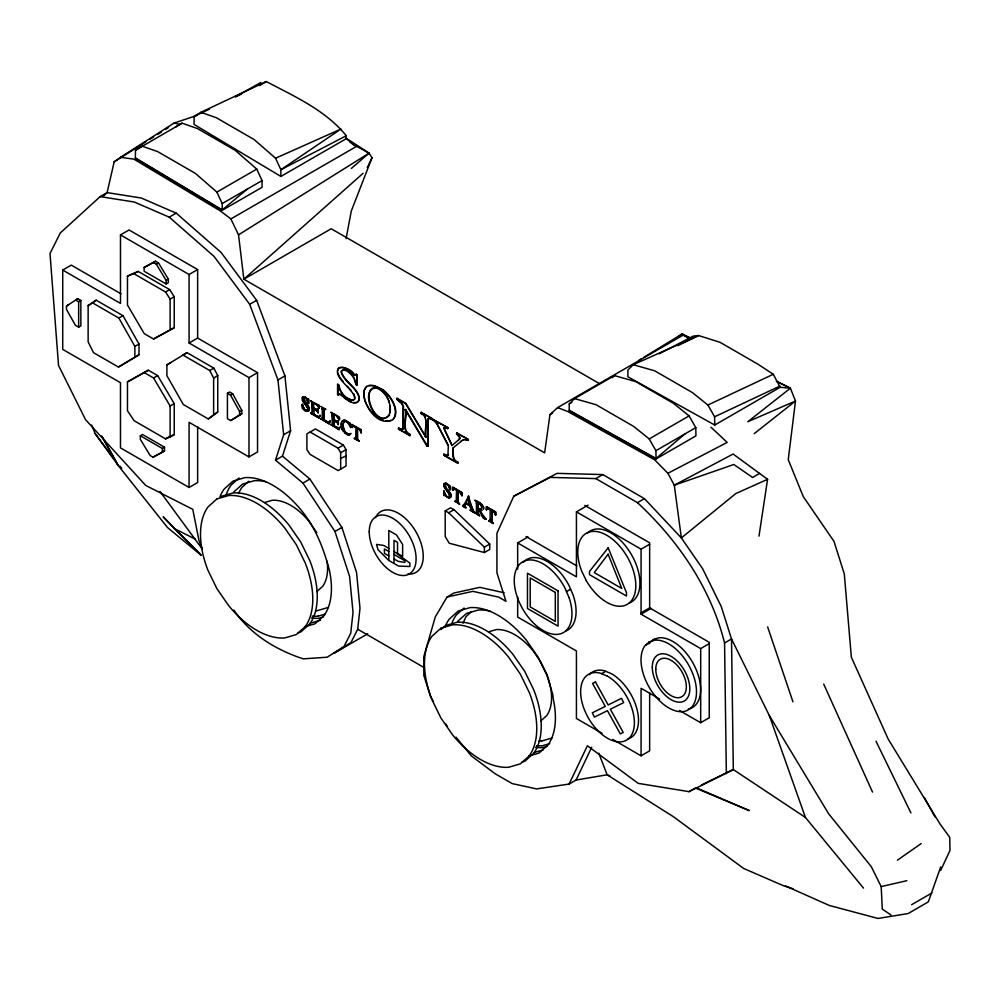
<?xml version="1.0" encoding="UTF-8"?>
<svg xmlns="http://www.w3.org/2000/svg" width="1000" height="1000" viewBox="0 0 1000 1000"><rect width="100%" height="100%" fill="white"/><g stroke="black" fill="none" stroke-linecap="round" stroke-linejoin="round"><path stroke-width="1.5" d="M135.5 150.213L135.363 158.3L222.2 210.312L262.075 187.3L262.075 180.575L256.75 169.088L235.287 150.387L197.575 128.613L182.075 123.175L135.5 150.213L142.2 146.2L157.7 151.625L195.425 173.412L216.887 192.1L222.2 203.588L222.2 210.312M194.188 116.325L194.05 124.412L280.887 176.438L346.262 138.688L346.262 135.738C325.613 110.288 294.688 96.5 266.262 81.55L200.888 112.312L194.188 116.325L209.488 109.125M352.025 427.438L352.262 424.487L352.137 427.362M453.675 488.975L452.55 490.275L452.8 487.262L461.912 492.525L462.038 495.625L459.575 492.113M486.287 509.75L486.538 506.737L495.65 512L495.65 515.163L494.8 513.05M486.4 509.688L486.538 506.737M322.188 418.512L322.35 409.438M322.35 417.587L322.062 418.938L321.062 418.888M476.538 511.575L476.488 512.45M341.1 424.675L341.287 422.975M355.763 437.938L355.925 427.388L353.013 426.225M355.925 437.025L355.238 438.488C350.387 436.562 367.238 445.538 354.263 438.387M456.538 500.075L456.238 501.425L456.538 490.225L455.075 489.513M490.1 520.475L490.262 519.55M390.062 412.713L390.037 405.9M344.162 421.65L343.062 423.925L343.413 429M483.488 509C485.863 504.825 471.763 498.088 476.3 501.6L476.413 503.312M310.963 413.05C314.613 413.075 311.062 404.888 312.2 402.575M302.25 397.987L302.762 401.125L307.413 407.438M309.288 409.9L308.3 405.863L303.45 399.375L304.025 397.675L306.15 398.425L308.438 403.263L307.35 400.087L305.3 397.95M443.713 485.25L443.888 484.55M481.625 508.075L481.75 506.838M363.725 393.725L364.062 390.575L366.712 386.375M367.713 633.8L334.113 653.188L350.938 642.562L357.7 629.212L359.988 608.3L356.538 572.362L341.912 527.45L309.9 479.062L282.475 456.138L290.6 430.725L284.925 375.938L256.65 300.3L221.025 252.387L176.213 213.15L141.3 198.025L107.125 192.6L100.162 196.612L60.312 232.938L50 253.525L58.537 365.45L85.525 419.625L145.7 485.438L192.787 509.35L198.95 540.513L202.425 549.138M337.587 371.1L338.263 368.537M691.838 338.475L683.138 335.112L557.612 407.587L549.95 414.637L544.637 452.837L243.85 279.188L238.538 234.838L230.875 218.95L220.725 211.163L133.9 159.15L120.588 157.3L114.188 161.8L107.125 192.6L103.763 195.763M758.988 536.138L767.575 479.325L733.125 454.038L674.287 485.175L681.363 537.925L702.613 568.688L721.2 606.45L731.525 638.962L769.312 715.487L828.637 813.775L871.275 866.663L881.2 886.6L882.275 909.075L890.975 914.987M465.438 507L464.888 505.513M352.325 427.612L352.8 426.388M452.863 490.462L453.225 489.275M486.6 509.938L487.413 508.45L488.925 508.925M316.875 409.775L318.225 408.675L318.113 413.137L317.225 410.8L313.688 408.7L317.7 411.587M346.087 238.637L351.3 211.012L372 157.775L369.075 153.15L345.613 137.825M308.025 409.062L307.325 410.25L307.975 408.562M449.525 496.637L449.275 494.137L443.913 486M324.2 409.038L323.775 418.55M445.163 484.7C444.487 484.812 448.237 483.225 449.212 486.625C450.575 494.075 451.85 485.05 448.875 485.337M471.062 509.7L470.175 505.875L465.85 503.375L470.062 505.938L470.988 509.113M483.363 509.462L483.5 507.262M344.925 369.663L342.725 369.812L346.875 370.838L351.175 374.338L354.375 378.938L355.925 384.513L356.825 385.025L357.163 374.637L354.6 374.85C351.388 367.863 333.475 362.45 338.162 375.175C342 382.938 349.85 387.825 354.038 395.325C354.913 398.025 354.4 401.425 354.875 396.525M343.188 423.862L343.562 422.512M358.275 401.413L358.812 400.225A7.45 4.3 60 0 0 358.088 394.825C354.175 386.037 343.938 381.238 341.087 372.013L343.075 369.625M357.375 402.275L359.15 400.025A7.45 4.3 60 0 0 358.425 394.625C354.513 385.838 344.288 381.037 341.425 371.812L341.5 370.588M233.888 610.037C250.037 634.15 275.963 649.963 303.238 658.85L327.15 657.212L343.975 646.587L350.737 633.225L353.025 612.325L349.575 576.375L334.95 531.462L302.938 483.088L275.512 460.163L283.637 434.75L277.962 379.95L249.688 304.325L214.062 256.413L169.25 217.162L134.35 202.037L100.162 196.612M330.175 420.925L329.237 423.812L320.662 418.65L329.125 423.888L330.175 420.925L329.375 421.55M443.775 484.613L444.35 483.625M309.113 410.438L309.387 408.4L308.188 405.925M449.025 498.137L451.012 497.2L450.95 494.325M259.913 85.262L260.85 82.475L235.35 96.812M785.55 885.975L829.25 905.438L878 918.45L908.088 913.562L928.337 901.862L940.713 866.912M443.713 428.4L444.3 427.5L444.425 429.513L452.025 445.513L444.062 428.2M463.338 439.75L468.338 440.3L468.338 439.5L456.925 432.912L456.575 433.913L459.888 437.925L458.438 440.138M459.538 436.637L459.862 438.775L452.025 445.513M319.113 415.95L320.062 415.35L319 418.038L310.575 413.175L311.45 413.15M320.062 415.35L319.113 417.975L310.688 413.1M339.188 429.688L330.75 424.475L339.188 429.688L340.238 427L339.288 427.6M350.05 423.438L346.037 420.65A7.688 4.438 60 0 0 343.363 420.4M303.05 406.825C301.625 399.412 301.413 412.062 306.737 411.05M394.25 417.825C397.038 411.475 394.312 404.263 390.763 398.787A23.5 13.575 60 0 0 382.8 390.112L373.75 385.575L368.688 385.538M444.125 495.575C444.062 483.625 443.062 498.212 444.425 495.025M410.225 434.613C400.425 431.575 407.325 416.8 405.25 409.688L405.6 409.487C407.762 417.1 400.812 430.238 410.225 434.613L409.888 435.613L398.5 429.038L398.5 428.237L401.425 429.65L403 428.562L403.125 406.112L400.975 402.887L396.688 399.325L397.025 398.325L405.913 403.45L425.913 437.113L405.562 403.65L396.688 398.525M402.6 429.475L403.475 426.413L403.475 405.913L402.038 403.762M428.225 418.663L427.7 446.375L428.225 418.663L429.738 418.3L432.675 419.712L432.675 418.9L421.275 412.325L420.938 413.325C430.037 417.463 423.625 429.988 425.575 437.3M457.987 462.188C451.7 461.188 452.8 452.713 453.013 448.013C453.812 451.85 451.55 460.262 457.987 462.188L457.638 463.188L443.738 455.163L443.738 454.363L447.85 455.6L448.375 445.75L437.238 424.263L433.488 419.775L447.825 427.65L447.825 428.462L443.963 427.7M447.85 455.6L448.587 454.487M767.575 479.325L735.825 493.537L681.363 537.925L644.438 498.638L602.762 474.575L557.05 473.363L513.775 496.213L496.925 533.237L496.925 572.863L505.975 601.325L498.75 597.15L472.887 591.35L447.062 597.025L435.3 616.888L423.825 656.575L423.825 675.425L430.588 696.587L433.512 701.812M462.95 623.263L466.075 616.55L471.65 611.55M308.325 398.95L308.625 403.5L308.738 399.062M940.65 870.525L950 850.413L949.7 837.312L939.987 823.938L888.175 739.05L851.363 657.25L844.287 573.862L833.975 541.35L803.263 496.587L788.25 459.675L795.487 401.025L790.387 388.2L776.513 381.238M470.6 510C479.462 518.525 467.337 501.95 468.65 496.112L463.825 505.238M464.975 505.037L465.85 503.375M465.988 502.887L468.05 498.725L469.95 505.037L465.988 502.887L469.95 505.037M456.025 737.175L471.325 755.888L495.087 773.713L512.2 783.6L536.663 788.913L569.125 784.05L587.375 745.75L638.2 783.363L689.038 791.663L733.312 769.575L731.525 638.962L724.562 642.975L726.363 773.6M569.125 784.05L576.087 780.037L591.725 747.212M367.275 167.625L372 157.775M337.562 384.425L338.45 384.95C339.438 392.188 345.688 400.175 353.288 400.087C345.75 399.375 339.8 392.038 338.8 384.75L337.562 384.425L337.562 394.538L338.45 395.05C338.413 392.9 341.65 394.613 338.975 394M338.45 395.05L339.312 393.8M389.5 415.175C377.663 427.375 363.775 399 371.112 389.25M464.425 504.3C458.387 506.562 472.25 510.225 462.475 505.875M338.775 367.912C344.812 365.45 350.037 371.625 354.263 375.05L355.288 375.312L356.275 374.125M302.312 397.537L303.1 396.788M302.7 397.075L302.387 400.288M443.95 484.1L445.25 483.175M331.138 424.7C335.6 425.075 331.5 411.5 331.262 412.7M392.788 419.625C398.575 413.888 394.9 404.462 391.1 398.587A23.5 13.575 60 0 0 383.137 389.913C346.613 368.288 369.05 432.9 393.125 419.425M349.762 433.95L351.062 433.45L349.562 434.738M569.225 403.95L574.538 398.6L614.412 375.575L635.875 381.662L673.6 403.438L689.087 415.9L695.8 427.65L695.925 435.887L656.062 458.913L569.225 410.662L569.225 403.95L571.888 402.413M612.288 377.713L614.412 375.575M780.125 387.287L773.288 374.275L757.788 364.1L720.062 342.325L698.6 335.538L633.225 364.712L627.9 370.062L627.9 376.788L714.737 425.037L780.125 387.287L790.387 388.2L747.8 421.75L795.487 401.025L754.2 433.65M648.863 643.625L653.275 639.538L659.013 637.762A39.225 22.65 60 0 1 696.438 670.2A39.225 22.65 60 0 1 688.288 709.038M238.938 478.025L231.088 485.075A76.862 44.375 60 0 0 225.888 495.688M233.637 492.113L242.562 484.113L254.188 480.737A80.775 46.638 60 0 1 266.163 481.812M248.787 481.238L242.087 487.238A76.413 44.112 60 0 0 238.538 493.488M316.788 591.625L322.65 586.362A50.237 29 60 0 0 327.1 561.263M464.087 608.025L456.25 615.062A76.812 44.35 60 0 0 451.538 624.2M440.938 629.637L445.4 625.638L457.025 622.25A80.775 46.638 60 0 1 513.162 654.663L524.788 671.475L533.713 689.775A76.463 44.15 60 0 1 533.713 753.288L524.788 761.287L521.888 762.138M457.612 621.425L466.538 613.425L478.162 610.05A80.775 46.638 60 0 1 490.15 611.125M540.775 720.938L546.638 715.675A50.237 29 60 0 0 546.638 673.95L540.775 661.925L533.138 650.888A53.062 30.638 60 0 0 496.25 629.6L488.612 631.812M363.062 173.325L243.85 279.188L331.2 228.75L599.612 383.713M351.3 168.475L369.075 153.15L352.425 144.012M187.013 352.65L166.9 364.913L166.9 375.675L183.3 404.5L208.3 418.938L217.75 411.962L217.75 375.675L213.875 368.15L187.013 352.65L182.887 355.025L209.75 370.538L213.625 378.05L213.625 414.338M217.75 411.962L208.3 418.938M684.8 434L656.05 458.512L569.225 410.262M453.013 448.013L461.238 441.188M247.288 189.112L222.2 209.938L135.375 157.9M471.125 509.888L470.487 510.062M88.138 305.6L96.125 300.175L123 315.688L138.988 344.038L138.988 354.8L118.462 367.062L93.462 352.625L88.138 341.887L88.138 305.6L91.225 303.812M93.225 302.462L96.125 300.175M677.3 337.5L682.163 333.913L691.875 338.787M308.925 410.788L307.875 411.312M897.4 860.188L921.2 843.575M460.9 441.375L463.675 439.55M66.475 306.038L77.775 298.7L80.85 300.475L80.85 325.887L78.662 327.163L75.4 325.275L66.475 309.438L66.475 306.038L68.675 304.775M120.588 157.3L174.062 123.062L196.962 115.45M114.188 161.8L145.762 141.912M149.713 139.425L153.65 136.95M157.6 134.462L161.55 131.975M165.5 129.488L168.125 127.837M238.538 234.838L369.075 153.15M479.85 509.087L481.337 508.787M230.688 420.562L241.8 413.762L241.8 410.363L232.7 393.775L229.625 391.987L227.425 393.263L227.425 418.675L230.688 420.562L241.8 413.762M352.95 400.288L354.6 399.288M549.95 414.637L552.6 413.025M638.538 360.55L641.188 358.938M643.825 357.325L682.163 333.913L689.975 338.787M118.462 367.062L138.988 354.8M175.375 127.188L182.075 123.175M259.562 85.562L266.262 81.55M759.5 473.387L752.625 477.488L733.838 464.5L674.287 485.175L667.9 473.275L654.587 459.762L567.75 411.512L557.612 407.587M189.075 487.488L120.487 447.887L120.487 382.725L62.725 349.387L62.725 270.062L120.487 303.412L120.487 234.9L129.05 229.963L197.638 269.562L197.638 338.062L257.55 372.65L257.55 451.975L248.988 456.925L189.075 422.325L189.075 487.488L197.638 482.55L197.638 426.688M62.725 270.062L71.287 265.113L120.988 293.812M169.25 217.162L176.213 213.15M216.887 192.1L256.75 169.088M222.2 203.588L262.075 180.575M77.775 298.7L75.575 299.962L78.662 301.75L80.85 300.475M127.463 276.15L138.238 271.45L169.662 289.6L174.225 296.712L174.225 327.725L153.55 339.012L144.225 333.638L127.463 305.025L127.463 276.15L138.238 271.45M144.125 267.475L155.575 261.25L158.512 262.95L168.337 279.125L168.337 282.688L166.137 283.95L144.125 271.238L144.125 267.475L155.575 261.25M230.875 218.95L356.413 146.475L346.262 138.688M153.375 262.512L156.325 264.212L158.512 262.95M166.137 283.95L166.137 280.387L168.337 279.125M120.487 234.9L189.075 274.5L197.638 269.562M92.013 302.55L118.875 318.062L123 315.688M134.113 273.837L165.538 291.975L169.662 289.6M170.113 330.112L170.113 299.088L174.225 296.712M134.863 357.175L134.863 346.425L138.988 344.038M153.55 339.012L174.225 327.725M249.688 304.325L256.65 300.3M189.075 274.5L189.075 343L197.638 338.062M127.463 381.863L148.35 370.225L157.662 375.6L174.225 403.625L174.225 434.65L170.113 437.025L165.538 438.862L134.113 420.712L127.463 410.737L127.463 381.863L148.35 370.225M166.9 364.913L171.012 362.537M144.225 372.6L153.55 377.975L157.662 375.6M209.75 370.538L213.875 368.15M213.625 378.05L217.75 375.675M170.113 437.025L170.113 406.012L174.225 403.625M140.325 435.763L142.525 434.487L164.525 447.2L164.525 450.975L153.088 457.188L150.137 455.487L140.325 439.312L140.325 435.763L162.338 448.462L164.525 447.2M189.075 343L248.988 377.6L257.55 372.65M227.425 393.263L230.5 395.037L232.7 393.775M165.538 438.862L169.662 436.475M277.962 379.95L284.925 375.938M153.088 457.188L164.525 450.975M239.613 415.025L239.613 411.625L241.8 410.363M303.363 398.775L307.5 404.775M307.137 398.762L307.887 399.3L305.287 397.2M312.05 401.975L310.575 400.887L312.087 402.638M355.925 374.312L357.163 374.637M303.087 408.288L305.9 410.763L307.987 411.25M303.163 406.75L304.137 408.575A4.75 2.75 60 0 0 306.637 410.312L306.75 410.238M317.462 409.738L313.688 408.025L316.212 409.338M337.562 394.538L338.8 394.85M319.113 405.337L319.125 408.25L319.113 405.337L310.575 400.887M355.925 384.513L357.163 384.825M320.662 406.362L325.725 409.162L324.387 409.05M316.688 404.762L319.237 408.175M322.225 409.513L322.113 407.825L322.175 408.512M313.8 408.638L314.088 414.275M323.913 409.263L323.812 419.225M325.613 409.562L324.087 409.1M283.637 434.75L290.6 430.725M331.838 413.125L332.325 423.5M325.575 420.9L324.025 419.625M324.325 420.087L328.137 422.163M337.875 423.237L333.862 420.35L337.4 422.45L338.288 424.787L338.4 420.325L337.05 421.425L333.862 419.675C330.913 404.938 342.125 425.712 339.3 417L330.75 412.2M333.862 419.675L337.163 421.362M334.05 425.5L333.862 420.35L334.162 425.988L338.9 427.962M334.162 425.988L338.088 428.088M275.512 460.163L282.475 456.138M349.487 423.6L345.925 420.712A7.688 4.438 60 0 0 343.25 420.475A7.388 4.263 60 0 0 342.238 421.112M350.45 423.275L350.7 427.713L349.963 425.5M396.688 399.325L397.025 398.325M353.512 426.125L355.925 427.388M357.35 437.987L357.35 428.338L359.012 429.162M361.2 429.637L361.2 432.738L361.2 429.637L352.15 424.55M360.65 431.3L361.2 432.738L359.513 429.65M310.087 432.025L338.025 448.15L343.375 445.062L346.025 449.65L346.025 466.037L338.137 470.6L310.087 454.4L306.887 449.625L306.887 433.875L315.45 428.925L343.375 445.062M358.9 441.075L357.525 438.9M357.962 440.087L358.625 440.438M340.675 469.125L340.675 452.738L346.025 449.65M420.938 413.325L424.087 414.975L425.4 418M302.938 483.088L309.9 479.062M398.5 428.237L402.938 429.275M398.5 429.038L410.225 435.425M420.938 412.525L432.675 418.9M429.4 418.5L432.675 419.712M433.488 420.575L433.825 419.575M437.238 424.263L448.375 445.75M433.488 419.775L447.825 427.65M405.25 409.688L426.825 445.875L428.038 446.175M456.575 433.913L456.925 432.912M458.537 435.312L456.925 433.713M456.575 433.1L468.338 439.5M443.738 454.363L448.188 455.4M443.738 455.163L457.987 462.987M334.95 531.462L341.912 527.45M446.362 487.9L445.138 485.288M444.125 491.163L444.7 493.562M452.8 487.262L461.8 492.6L461.925 495.688M450.087 490L448.462 485.812M458.338 502.6L458.113 491.138L458.212 502.663L459.3 503.562M444.5 492.45L445.812 495.35A4.85 2.8 60 0 0 448.363 497.125L448.488 497.062M461.362 494.225L462.038 495.625M454.837 501.112L459.688 504.137L455.35 501.275M468.363 495.95L472.863 510.475M445.2 510.887L450.55 507.8L454.025 509.663L489.725 544.062L489.725 549.45L484.375 552.537L449.175 543.2L445.2 536.487L445.2 510.887L448.675 512.762L484.375 547.163L484.375 552.537M458.738 503.125L459.575 504.2M468.05 498.725L469.825 505.1M448.675 512.762L454.025 509.663M464.7 506L464.938 506.662M474.812 500.1L480.538 503.35M475.238 500.7L475.9 501.062M465.988 507.562L465.325 507.062M478.575 508.413C474.725 501.138 481 501.9 481.625 506.912M469.925 510.175L474.45 512.663M477.987 508.212L478.113 502.775M479.162 515.163C476.312 511.55 477.825 502.738 478.725 514.675C483.938 519.237 465.65 506.512 479.6 515.763M486.037 519.35L483.062 517.625L479.275 509.412L482.938 517.688C492.2 524.438 475.75 508.625 482.113 510.312M490.15 509.762L490.15 519.612M491.725 520.525L491.838 510.613L491.788 521.525M486.413 506.8L495.65 512M495.1 513.7L493.925 512.013M488.562 520.588L493.413 523.612L489.075 520.75M491.95 522.137L492.463 522.6L491.9 521.462M574.538 398.6L596 404.688L633.725 426.463L649.225 438.925L689.087 415.9M513.775 496.213L550.087 477.388L595.8 478.587L602.762 474.575M484.375 547.163L489.725 544.062M656.062 458.913L655.925 450.675L695.8 427.65M517.663 569.175L517.663 542.925L528.013 536.938M517.663 542.925L576.425 576.85L576.425 511.85L588.075 505.125M447.062 597.025L454.025 593L479.85 587.337L504.188 592.788M595.8 478.587L637.475 502.65L644.438 498.638M566.5 591.625L570.612 589.25M576.425 511.85L641.075 549.175L649.65 544.237L649.562 542.788L584.837 505.425M641.075 612.85L649.65 607.9L709.237 642.312L709.25 717.775L700.688 722.712L679.5 710.487M641.075 549.175L641.075 614.175L651.162 608.362M652.05 641.025L656.175 638.638M645.588 645.225L649.712 642.837M601.6 673.688L605.725 671.3M641.075 614.175L700.688 648.587L709.25 643.637M612.8 739.475L641.075 755.812L649.65 750.863L649.65 692.562M689.038 791.663L694.837 788.312M911.625 904.7L931.875 893M350.175 434.4L349.025 434.875M667.9 473.275L727.188 442.4L710.975 427.212M346.262 135.738L280.887 169.713L280.887 176.438M659.237 353.787L693.288 336.087L698.6 335.538L677.812 345.688M701.525 784.975L733.312 769.575L805.425 817.463L863.5 888.112M235.912 96.688L241.475 94.075M633.225 364.712L654.688 370.8L692.4 392.575L707.9 405.037L773.288 374.275M714.737 425.037L714.6 416.788L779.987 386.025M275.562 158.225L340.95 129.05L280.887 169.713L275.562 158.225L254.1 139.525L216.388 117.75L200.888 112.312M357.713 402.075C350.887 405.213 344.913 397.8 339.925 394.225M476.362 512.875L475.238 512.888M170.8 436.025L174.225 434.65M456.35 501.362L455.225 501.337M490.087 520.837L488.963 520.812M349.875 433.888L348.038 434.137L344.85 431.763L343.05 425.688M372.212 388.25C386.025 384.775 398.5 415.525 383.5 418.7C370.863 418.025 360.387 386.6 377.512 388.162M444.637 483.4L445.8 483.175M344.412 421.463L345.875 421.337M221.412 496.325L233.05 492.938A80.775 46.638 60 0 1 289.188 525.35L300.812 542.163L309.738 560.462A76.463 44.15 60 0 1 309.738 623.975L300.812 631.975L297.9 632.825M264.637 502.5L272.275 500.275A53.062 30.638 60 0 1 309.15 521.575L316.788 532.612M316.312 610.925L328.013 607.525M318.075 616.175L325.363 614.062M323.137 617L318.788 618.263A80.775 46.638 60 0 1 311.425 618.038M310.325 623.15L320.5 620.188M304.812 626.75L314.988 623.787L323.913 615.788A76.413 44.112 60 0 0 329.525 570.837C323.85 549.062 315.75 527.788 301.225 510.225A81.2 46.875 60 0 0 244.788 477.65L233.1 481.05L224.137 489.087A76.862 44.375 60 0 0 219.963 496.775M541.65 741.012L551.875 738.037M549.725 743.6L542.438 745.713A80.913 46.712 60 0 1 536.587 745.65M542.762 747.575L547.125 746.312M534.3 752.463L543.025 749.925M528.8 756.062L538.962 753.1L547.888 745.1A76.413 44.112 60 0 0 553.5 700.15L552.675 694.163L547.025 675.512L538.062 657.113L526.375 640.212A81.2 46.875 60 0 0 469.938 607.638L458.25 611.038L449.288 619.075A76.812 44.35 60 0 0 445.125 626.775M881.2 886.6L906.838 880.7M391.062 420.6L385.863 420.925M480.975 509.012L479.2 508.862M576.087 780.037L607.137 774.8L609.95 775.962M356.45 402.625L353.15 402.537M306.637 410.312L307.438 410.175M448.363 497.125L449.188 497M453.562 489.038L455.188 489.45M328.625 422.15L326.262 421.425M348.462 434.888L349.15 434.812M303.463 396.7L305.4 397.137M344.825 421.337L346.912 421.775M349.025 434.175L345.988 432.788M347.825 434.775L348.575 434.825M174.062 123.062L179.963 124.35M445.012 427.312L447.825 428.462M445.688 483.25L446.425 483.35M449.15 498.075L445.65 496.025M465.875 439.375L468.338 440.3M793.125 888.787L783.075 885.575L743.587 868.425L673.413 816.712L607.137 774.8L598.787 753.238M347.95 434.712L346.425 434.162M317.913 416.438L314.587 414.8M696.038 788.288L749.312 810.612L695.987 787.65M477.987 502.85L480.262 504.162L481.512 506.325M487.688 508.488L490.262 509.7M446.3 483.413L448.988 485.275M448.475 497.887L444.625 495.138M382.9 420.037C374.538 416.438 367.987 409.137 364.875 400.625M683.138 335.112L690.113 338.55M776.462 381.3L790.387 388.2M174.037 527.812L163.188 516.838L174.562 528.7L195.138 539.062M349.025 400.763L351.2 401.863M347.262 434.462L345.138 433.275M478.45 508.488L479.312 508.8M317.362 416.238L313.975 414.338M479.275 509.412L478.25 508.963M426.825 445.875L427.7 446.375M357.35 428.338L360.1 430.05M339.412 419.825L336.863 416.413M458 491.2L459.688 492.05M491.725 510.675L493.413 511.525M526.013 536.525L576.825 565.862M659.625 699.013L641.075 688.3L641.075 755.812M388.812 548.413L383.612 545.413L376.55 544.412L378.013 549.712L388.812 560.45L398.6 566.1L409.9 566.5L409.9 563.162L394 551.4M388.812 551.487L384.412 548.962L384.412 553.387L388.812 555.925M394 554.487L404.875 560.763L404.875 562.438L398.162 561.325L394 558.913M602.025 733.263L576.425 718.487L576.425 650.975L517.663 617.05L517.663 596.975M357.7 629.212L424.137 667.575M379.6 389.175L385.487 394.237L388.387 399.3M346.8 421.838L348.113 422.675M349.95 142.15L356.413 146.475M397.025 399.125L401.312 402.688M493.3 511.587L494.538 512.425M347.225 370.637L353.35 376.4L356.275 384.312M446.987 483.75L447.9 484.4M447 484.513L447.75 485.062M433.825 420.375L437.587 424.062M492.35 522.675L493.025 523.025M341.262 394.837L346.35 399.025M485.087 518.4L485.925 519.062M176.2 530.013L201.15 555.25L167.512 527.55L118.338 465.675L95.15 433.587L91.713 425.05M347.425 422.25L350.175 426.512M345.262 433.212L343.038 430.887A7.763 4.487 60 0 1 341.375 427.038L341.4 422.9A8.6 4.963 60 0 1 342.35 421.05M460.2 492.537L461.062 493.575M174.562 528.7L201.15 555.25M637.475 502.65C678.363 540.675 710.987 588.337 724.562 642.975M347.175 386.138L351.287 390.725M481.625 504.2L482.4 505.075M343.188 381.587L339.637 377.088L337.825 372.975M115.113 460.288L95.15 433.587M119.838 466.037L121.725 468.338M447.812 489.938L450.575 493.45L451.138 496.037M446.238 487.962L450.45 493.512M448.862 493.462L444.538 487.688M160 491.438L202.262 549.05M445.275 494.4L445.925 495.288M303.612 407.638L304.25 408.5M344.963 431.688L344.125 430.387M165.538 291.975L170.113 299.088M483.938 516.613L484.55 517.6M156.325 264.212L166.137 280.387M302.887 401.062L307.688 408.062M405.6 409.487L427.175 445.675M153.55 377.975L170.113 406.012M349.025 423.975L349.462 424.712M338.025 448.15L340.675 452.738M707.9 405.037L714.6 416.788M649.225 438.925L655.925 450.675M102.15 436.975L118.338 465.675L101.762 435.938M118.875 318.062L134.863 346.425M445.95 724.038L447.413 726.65M924.312 797.438L935 816.912M230.5 395.037L239.613 411.625M353.525 393.575L354.375 395.138M876.025 741.3L910.938 812.9M449.15 494.2L449.675 495.925M823.7 684.087L872.525 792.087M445.238 485.9L445.5 486.562M769.312 715.487L805.425 817.463M767.65 626.938L792.95 701.838M388.738 400.363L389.425 402.488M307.812 408L307.863 408.625M444.025 486.9L443.837 485.188M357.575 439.575L357.463 428.275M346.287 456.887L346.025 455.913L340.538 458.488M364.588 399.475L363.825 394.875M495.213 513.638L495.462 514.913M318.925 408L317.938 405.487L313.688 403.025L313.688 408.025M302.488 404.462L302.738 405.788M341.287 425.788L341.5 426.962A7.763 4.487 60 0 0 343.15 430.825M476.475 502.225L476.413 511.65M495.525 512.062L495.65 515.163M700.688 648.587L700.688 722.712M649.65 544.237L649.65 607.9M468 439.7L468 440.5M457.638 462.388L457.638 463.188M447.488 427.85L447.488 428.65M444.087 454.162L444.087 454.963M432.325 419.1L432.325 419.913M425.913 420.112L425.913 437.113M421.275 412.325L421.275 413.137M409.888 434.812L409.888 435.613M398.837 428.038L398.837 428.85M394 563.45L394 540.337L397.537 542.375L397.537 553.45L402.638 556.4L402.638 544.525L396.425 534.862L388.812 530.462L388.812 560.45M356.825 374.837L356.825 385.025M337.9 384.237L337.9 394.338M333.988 414.613L333.988 419.613M312.137 403.65L312.137 411.85M302.3 404.225L302.3 408.55M248.988 377.6L248.988 456.925M162.338 448.462L162.338 452.238M78.662 301.75L78.662 327.163M589.275 674.712A38.013 21.95 60 0 1 604.675 670.863L611.638 673.812A38.013 21.95 60 0 1 637.087 709.575A38.013 21.95 60 0 1 628 738.925M523.3 562.35A40.812 23.562 60 0 1 569.012 585.513L573.162 595.163A40.812 23.562 60 0 1 566.163 630.875M375.438 517.737A35.138 20.288 60 0 1 415.962 531.825A35.138 20.288 60 0 1 407.9 573.962M541.638 741.012A81.263 46.913 60 0 1 538.763 741.1M587.438 533.175A41.037 23.7 60 0 1 630.887 553.65A41.037 23.7 60 0 1 629.188 603.013M542.762 747.575A80.775 46.638 60 0 1 535.4 747.35M318.075 616.175A80.913 46.712 60 0 1 312.225 616.112M608.175 547.812L589.513 571.4L589.513 574.675L626.5 596.038L626.5 592.762L608.175 547.812M608.125 554.188L594.25 572.575L621.775 588.462L608.125 554.188M649.15 641.925L644.737 646.012A39.225 22.65 60 0 0 663.95 704.65A39.225 22.65 60 0 0 696.075 686.1A39.225 22.65 60 0 0 654.9 640.15L649.15 641.925M216.938 498.9L208.025 506.9A76.463 44.15 60 0 0 208.012 570.413L216.938 588.725L228.575 605.525A80.775 46.638 60 0 0 284.713 637.938L296.337 634.562L305.262 626.55A76.463 44.15 60 0 0 305.262 563.05L296.337 544.738L284.713 527.938A80.775 46.638 60 0 0 228.575 495.525L216.938 498.9M440.925 628.212L432 636.213A76.463 44.15 60 0 0 432 699.725L440.925 718.037L452.55 734.837A80.775 46.638 60 0 0 508.688 767.25L520.312 763.875L529.237 755.863A76.463 44.15 60 0 0 529.237 692.362L520.312 674.05L508.688 657.25A80.775 46.638 60 0 0 452.55 624.837L440.925 628.212M595.45 681.963L592.55 683.4L605.275 706.4L592.288 712.837L594.45 717.113L607.438 710.662L620.312 733.9L623.212 732.463L610.337 709.225L623.663 702.6L621.5 698.337L608.175 704.963L595.45 681.963M607.513 676.2L600.55 673.238A38.013 21.95 60 0 0 586.925 715.3A38.013 21.95 60 0 0 631.875 734.412A38.013 21.95 60 0 0 607.513 676.2M558.05 590.85L527.475 573.2L527.475 608.5L558.05 626.15L558.05 590.85M555.312 592.425L530.212 577.938L530.212 606.925L555.312 621.413L555.312 592.425M586.275 580.65L581.663 571.05A41.037 23.7 60 0 1 604.263 533.962A41.037 23.7 60 0 1 634.062 596.013A41.037 23.7 60 0 1 586.275 580.65M569.038 597.537L564.888 587.888A40.812 23.562 60 0 0 516.737 568.413A40.812 23.562 60 0 0 543.612 630.788A40.812 23.562 60 0 0 569.038 597.537M369.237 531.75A33.138 19.137 60 0 0 404.387 575.475A33.138 19.137 60 0 0 404.387 528.612A33.138 19.137 60 0 0 369.237 531.75M652.3 667.15A26.525 15.312 60 0 0 680.438 702.163A26.525 15.312 60 0 0 680.438 664.638A26.525 15.312 60 0 0 652.3 667.15M655.763 669.15A21.625 12.488 60 0 0 678.7 697.688A21.625 12.488 60 0 0 678.7 667.1A21.625 12.488 60 0 0 655.763 669.15"/></g></svg>
